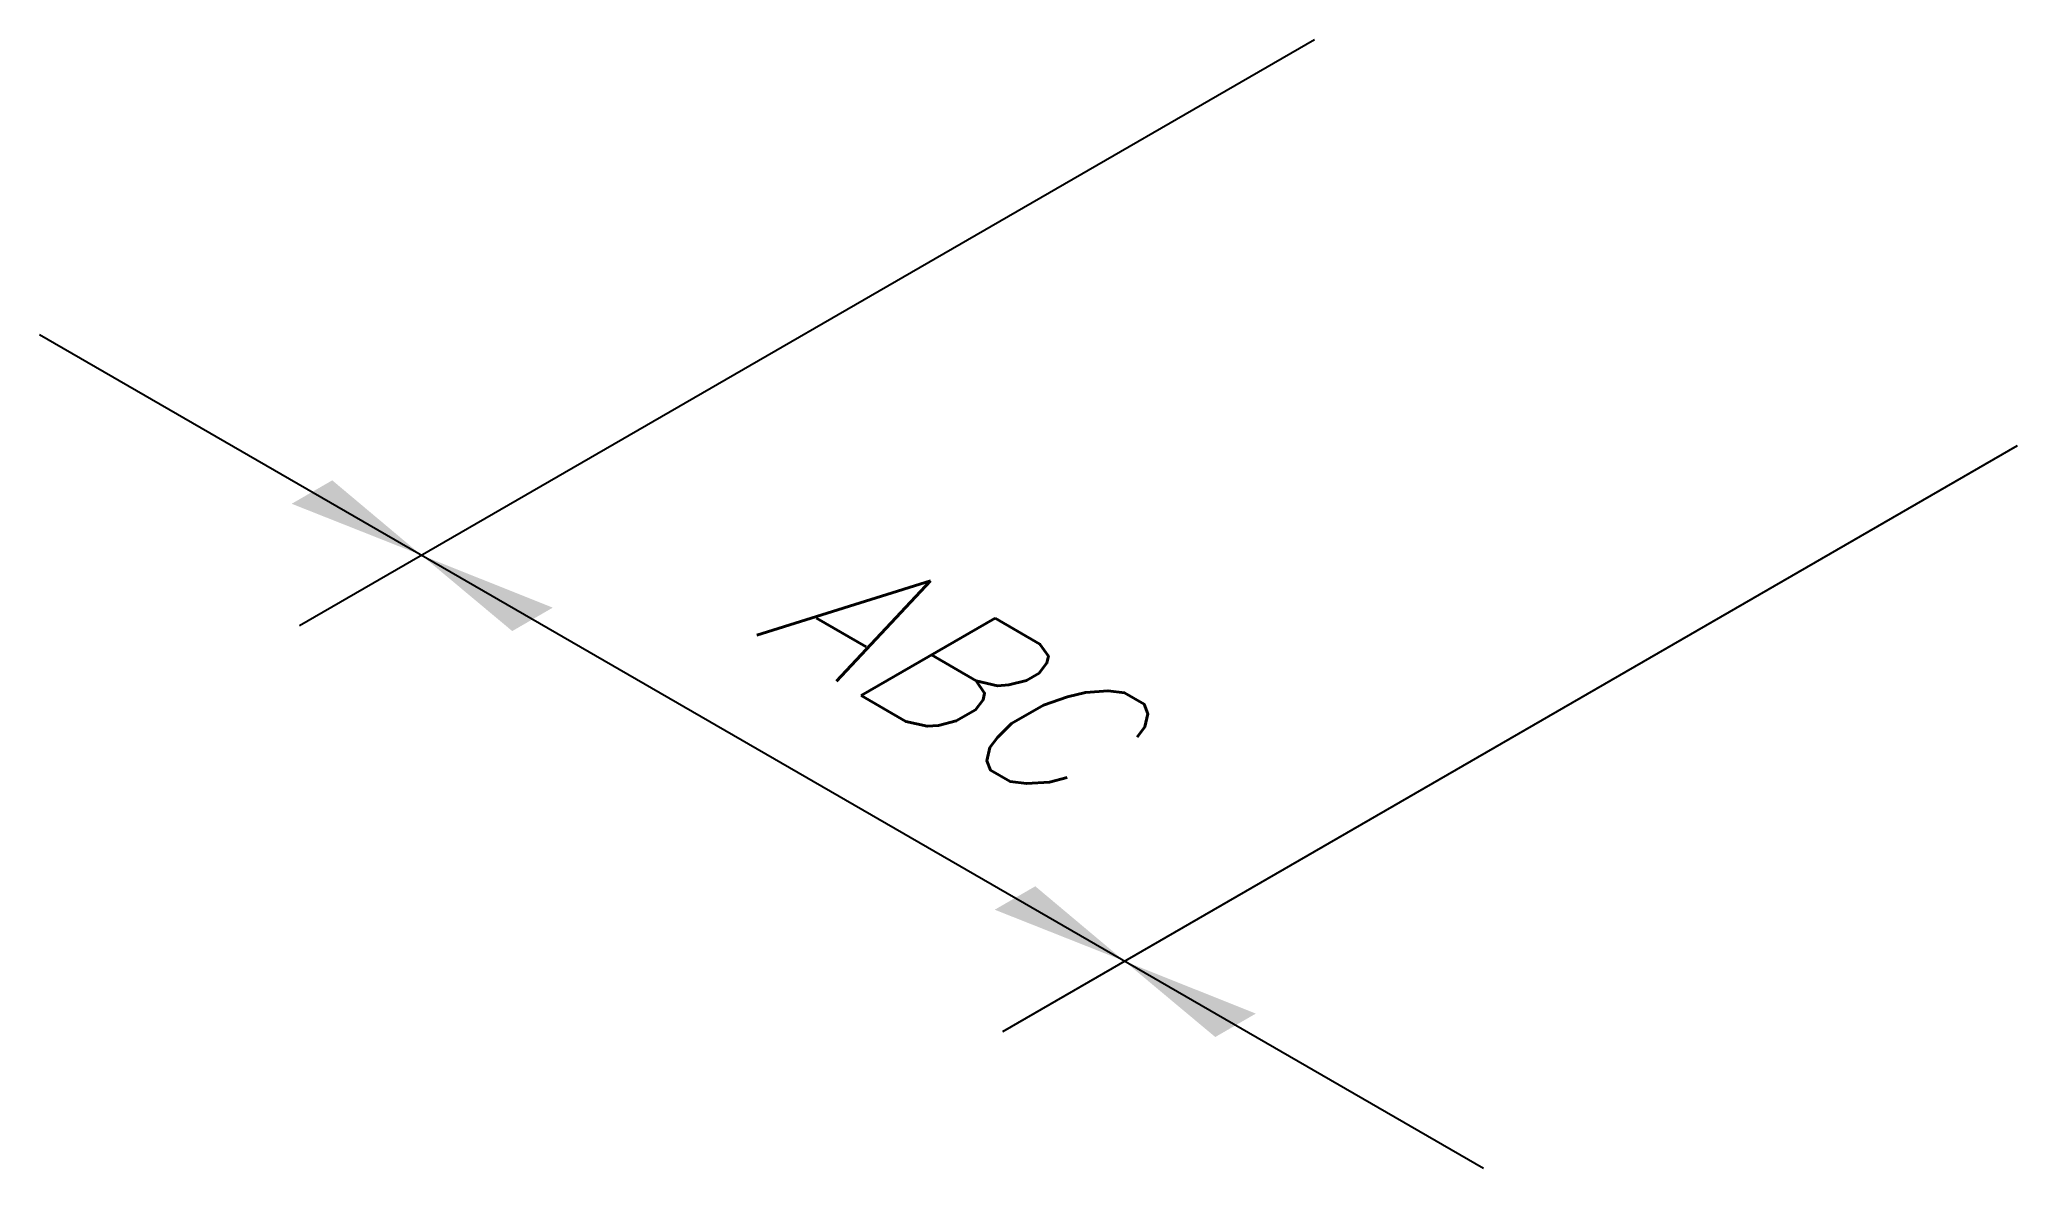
# Model space of a CAD drawing. Header units: millimetres. Extents: x -10178.59 to -10175.64, y -34.14 to -32.45.
import ezdxf
from ezdxf.enums import TextEntityAlignment as Align

# ---------------------------------------------------------------- set-up
doc = ezdxf.new("R2010")
doc.units = ezdxf.units.MM
doc.layers.add('Tub_iso_cotas', color=1, linetype='Continuous')
doc.styles.add('r80', font='romans.shx')

msp = doc.modelspace()

# ---------------------------------------------------------------- linework, layer by layer
at = {"layer": 'Tub_iso_cotas', "color": 1, "linetype": 'Continuous'}
for p, q in [((-10178.2007, -33.3252), (-10176.6851, -32.4502)), ((-10176.4328, -34.1359), (-10178.5892, -32.8909)), ((-10177.1507, -33.9314), (-10175.6351, -33.0564))]:
    msp.add_line(p, q, dxfattribs=at)
for points in [[(-10178.0188, -33.2202), (-10178.152, -33.1084), (-10178.2126, -33.1434)], [(-10178.0188, -33.2202), (-10177.8226, -33.2985), (-10177.8832, -33.3335)], [(-10176.9688, -33.8264), (-10177.102, -33.7146), (-10177.1626, -33.7496)], [(-10176.9688, -33.8264), (-10176.7726, -33.9047), (-10176.8332, -33.9397)]]:
    msp.add_solid(points, dxfattribs=at)

# ---------------------------------------------------------------- texts
at = {"layer": 'Tub_iso_cotas', "color": 2, "linetype": 'Continuous', "style": 'r80', "oblique": 30}
msp.add_text('ABC', height=0.2, rotation=330, dxfattribs=at).set_placement((-10177.3026, -33.464), align=Align.CENTER)

doc.saveas('drawing.dxf')
